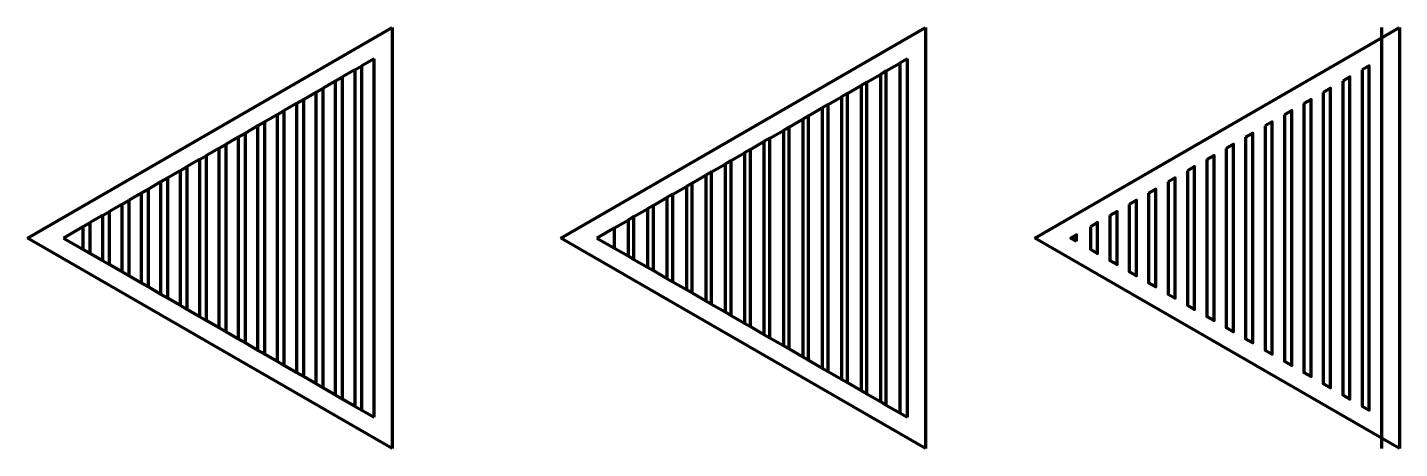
# Model space of a CAD drawing. Header units: millimetres. Extents: x -1430 to 457, y 2331 to 3242.
# Drawn here: x 77.4 to 457, y 2552.9 to 2669.5 of the extents above; entities that cross this region are included whole.
import ezdxf

# ---------------------------------------------------------------- set-up
doc = ezdxf.new("R2010")
doc.units = ezdxf.units.MM
doc.layers.add('Draft', color=172, linetype='Continuous', lineweight=140, true_color=0x0000bf)
doc.layers.add('laserCut_Line$CutThrough_Line', color=1, linetype='Continuous', lineweight=140, true_color=0xff0000)

msp = doc.modelspace()

# ---------------------------------------------------------------- linework, layer by layer
at = {"layer": 'Draft'}
for points in [[(167.93, 2657.69), (169.93, 2658.85)], [(315.02, 2657.4), (318.77, 2659.57)], [(162.56, 2654.59), (164.56, 2655.75)], [(309.65, 2654.3), (313.4, 2656.47)], [(157.19, 2651.49), (159.19, 2652.65)], [(298.91, 2648.1), (302.66, 2650.27)], [(304.28, 2651.2), (308.03, 2653.37)], [(146.45, 2645.29), (148.45, 2646.44)], [(151.82, 2648.39), (153.82, 2649.55)], [(293.54, 2645), (297.29, 2647.17)], [(141.08, 2642.19), (143.08, 2643.34)], [(288.17, 2641.9), (291.92, 2644.07)], [(135.71, 2639.09), (137.71, 2640.24)], [(282.8, 2638.8), (286.55, 2640.97)], [(130.34, 2635.99), (132.34, 2637.14)], [(277.43, 2635.7), (281.18, 2637.87)], [(124.97, 2632.89), (126.97, 2634.04)], [(266.69, 2629.5), (270.44, 2631.66)], [(272.06, 2632.6), (275.81, 2634.76)], [(114.23, 2626.69), (116.23, 2627.84)], [(119.6, 2629.79), (121.6, 2630.94)], [(261.32, 2626.4), (265.07, 2628.56)], [(108.86, 2623.59), (110.86, 2624.74)], [(108.86, 2623.59), (110.86, 2624.74)], [(255.95, 2623.3), (259.7, 2625.46)], [(103.49, 2620.49), (105.49, 2621.64)], [(250.58, 2620.2), (254.33, 2622.36)], [(98.12, 2617.39), (100.12, 2618.54)], [(239.84, 2614), (243.59, 2616.16)], [(245.21, 2617.1), (248.96, 2619.26)], [(92.75, 2614.29), (94.75, 2615.44)], [(239.84, 2608.37), (243.59, 2606.21)], [(92.75, 2608.08), (94.75, 2606.93)], [(98.12, 2604.98), (100.12, 2603.83)], [(245.21, 2605.27), (248.96, 2603.11)], [(103.49, 2601.88), (105.49, 2600.73)], [(250.58, 2602.17), (254.33, 2600.01)], [(108.86, 2598.78), (110.86, 2597.63)], [(108.86, 2598.78), (110.86, 2597.63)], [(255.95, 2599.07), (259.7, 2596.91)], [(114.23, 2595.68), (116.23, 2594.53)], [(261.32, 2595.97), (265.07, 2593.81)], [(119.6, 2592.58), (121.6, 2591.43)], [(124.97, 2589.48), (126.97, 2588.33)], [(266.69, 2592.87), (270.44, 2590.71)], [(272.06, 2589.77), (275.81, 2587.61)], [(130.34, 2586.38), (132.34, 2585.23)], [(277.43, 2586.67), (281.18, 2584.5)], [(135.71, 2583.28), (137.71, 2582.13)], [(282.8, 2583.57), (286.55, 2581.4)], [(141.08, 2580.18), (143.08, 2579.03)], [(288.17, 2580.47), (291.92, 2578.3)], [(146.45, 2577.08), (148.45, 2575.92)], [(293.54, 2577.37), (297.29, 2575.2)], [(298.91, 2574.27), (302.66, 2572.1)], [(151.82, 2573.98), (153.82, 2572.82)], [(157.19, 2570.88), (159.19, 2569.72)], [(304.28, 2571.17), (308.03, 2569)], [(162.56, 2567.78), (164.56, 2566.62)], [(309.65, 2568.07), (313.4, 2565.9)], [(167.93, 2564.68), (169.93, 2563.52)], [(315.02, 2564.97), (318.77, 2562.8)]]:
    msp.add_lwpolyline(points, dxfattribs=at)
at = {"layer": 'laserCut_Line$CutThrough_Line'}
for p, q in [((77.38, 2611.18), (178.3, 2669.45)), ((178.3, 2669.45), (178.3, 2552.92)), ((224.96, 2611.18), (325.89, 2669.45)), ((325.89, 2669.45), (325.89, 2552.92)), ((356.12, 2611.18), (457.04, 2669.45)), ((452.04, 2669.45), (452.04, 2552.92)), ((457.04, 2669.45), (457.04, 2552.92)), ((167.93, 2657.69), (167.93, 2564.68)), ((173.3, 2660.79), (169.93, 2658.85)), ((169.93, 2563.52), (169.93, 2658.85)), ((173.3, 2561.58), (173.3, 2660.79)), ((320.89, 2660.79), (318.77, 2659.57)), ((318.77, 2659.57), (318.77, 2562.8)), ((320.89, 2561.58), (320.89, 2660.79)), ((162.56, 2654.59), (162.56, 2567.78)), ((164.56, 2566.62), (164.56, 2655.75)), ((309.65, 2654.3), (308.03, 2653.37)), ((309.65, 2568.07), (309.65, 2654.3)), ((315.02, 2657.4), (313.4, 2656.47)), ((313.4, 2656.47), (313.4, 2565.9)), ((315.02, 2564.97), (315.02, 2657.4)), ((157.19, 2651.49), (157.19, 2570.88)), ((159.19, 2569.72), (159.19, 2652.65)), ((304.28, 2651.2), (302.66, 2650.27)), ((302.66, 2650.27), (302.66, 2572.1)), ((304.28, 2571.17), (304.28, 2651.2)), ((308.03, 2653.37), (308.03, 2569)), ((148.45, 2575.92), (148.45, 2646.44)), ((151.82, 2648.39), (151.82, 2573.98)), ((153.82, 2572.82), (153.82, 2649.55)), ((298.91, 2648.1), (297.29, 2647.17)), ((297.29, 2647.17), (297.29, 2575.2)), ((298.91, 2574.27), (298.91, 2648.1)), ((143.08, 2579.03), (143.08, 2643.34)), ((146.45, 2645.29), (146.45, 2577.08)), ((293.54, 2645), (291.92, 2644.07)), ((291.92, 2644.07), (291.92, 2578.3)), ((293.54, 2577.37), (293.54, 2645)), ((135.71, 2639.09, 1.88), (135.71, 2583.28, 1.88)), ((137.71, 2582.13, 1.88), (137.71, 2640.24, 1.88)), ((141.08, 2642.19), (141.08, 2580.18)), ((282.8, 2638.8), (281.18, 2637.87)), ((282.8, 2583.57), (282.8, 2638.8)), ((288.17, 2641.9), (286.55, 2640.97)), ((286.55, 2640.97), (286.55, 2581.4)), ((288.17, 2580.47), (288.17, 2641.9)), ((130.34, 2635.99), (130.34, 2586.38)), ((132.34, 2585.23), (132.34, 2637.14)), ((277.43, 2635.7), (275.81, 2634.76)), ((277.43, 2586.67), (277.43, 2635.7)), ((281.18, 2637.87), (281.18, 2584.5)), ((124.97, 2632.89), (124.97, 2589.48)), ((126.97, 2588.33), (126.97, 2634.04)), ((272.06, 2632.6), (270.44, 2631.66)), ((270.44, 2631.66), (270.44, 2590.71)), ((272.06, 2589.77), (272.06, 2632.6)), ((275.81, 2634.76), (275.81, 2587.61)), ((116.23, 2594.53), (116.23, 2627.84)), ((119.6, 2629.79), (119.6, 2592.58)), ((121.6, 2591.43), (121.6, 2630.94)), ((266.69, 2629.5), (265.07, 2628.56)), ((265.07, 2628.56), (265.07, 2593.81)), ((266.69, 2592.87), (266.69, 2629.5)), ((108.86, 2623.59), (108.86, 2598.78)), ((110.86, 2597.63), (110.86, 2624.74)), ((114.23, 2626.69), (114.23, 2595.68)), ((261.32, 2626.4), (259.7, 2625.46)), ((259.7, 2625.46), (259.7, 2596.91)), ((261.32, 2595.97), (261.32, 2626.4)), ((103.49, 2620.49), (103.49, 2601.88)), ((105.49, 2600.73), (105.49, 2621.64)), ((250.58, 2620.2), (248.96, 2619.26)), ((250.58, 2602.17), (250.58, 2620.2)), ((255.95, 2623.3), (254.33, 2622.36)), ((254.33, 2622.36), (254.33, 2600.01)), ((255.95, 2599.07), (255.95, 2623.3)), ((98.12, 2617.39), (98.12, 2604.98)), ((100.12, 2603.83), (100.12, 2618.54)), ((245.21, 2617.1), (243.59, 2616.16)), ((243.59, 2616.16), (243.59, 2606.21)), ((245.21, 2605.27), (245.21, 2617.1)), ((248.96, 2619.26), (248.96, 2603.11)), ((92.75, 2614.29), (87.38, 2611.18)), ((92.75, 2614.29), (92.75, 2608.08)), ((94.75, 2606.93), (94.75, 2615.44)), ((239.84, 2614), (234.96, 2611.18)), ((239.84, 2608.37), (239.84, 2614)), ((178.3, 2552.92), (77.38, 2611.18)), ((87.38, 2611.18), (92.75, 2608.08)), ((325.89, 2552.92), (224.96, 2611.18)), ((234.96, 2611.18), (239.84, 2608.37)), ((457.04, 2552.92), (356.12, 2611.18)), ((243.59, 2606.21), (245.21, 2605.27)), ((248.96, 2603.11), (250.58, 2602.17)), ((254.33, 2600.01), (255.95, 2599.07)), ((259.7, 2596.91), (261.32, 2595.97)), ((265.07, 2593.81), (266.69, 2592.87)), ((270.44, 2590.71), (272.06, 2589.77)), ((275.81, 2587.61), (277.43, 2586.67)), ((281.18, 2584.5), (282.8, 2583.57)), ((286.55, 2581.4), (288.17, 2580.47)), ((291.92, 2578.3), (293.54, 2577.37)), ((297.29, 2575.2), (298.91, 2574.27)), ((302.66, 2572.1), (304.28, 2571.17)), ((308.03, 2569), (309.65, 2568.07)), ((169.93, 2563.52), (173.3, 2561.58)), ((313.4, 2565.9), (315.02, 2564.97)), ((318.77, 2562.8), (320.89, 2561.58))]:
    msp.add_line(p, q, dxfattribs=at)
for points in [[(167.93, 2657.69), (164.56, 2655.75)], [(162.56, 2654.59), (159.19, 2652.65)], [(157.19, 2651.49), (153.82, 2649.55)], [(151.82, 2648.39), (148.45, 2646.44)], [(146.45, 2645.29), (143.08, 2643.34)], [(135.71, 2639.09), (132.34, 2637.14)], [(141.08, 2642.19), (137.71, 2640.24)], [(130.34, 2635.99), (126.97, 2634.04)], [(124.97, 2632.89), (121.6, 2630.94)], [(119.6, 2629.79), (116.23, 2627.84)], [(108.86, 2623.59), (105.49, 2621.64)], [(114.23, 2626.69), (110.86, 2624.74)], [(103.49, 2620.49), (100.12, 2618.54)], [(98.12, 2617.39), (94.75, 2615.44)], [(94.75, 2606.93), (98.12, 2604.98)], [(98.12, 2604.98), (94.75, 2606.93)], [(100.12, 2603.83), (103.49, 2601.88)], [(103.49, 2601.88), (100.12, 2603.83)], [(105.49, 2600.73), (108.86, 2598.78)], [(108.86, 2598.78), (105.49, 2600.73)], [(110.86, 2597.63), (114.23, 2595.68)], [(114.23, 2595.68), (110.86, 2597.63)], [(116.23, 2594.53), (119.6, 2592.58)], [(119.6, 2592.58), (116.23, 2594.53)], [(121.6, 2591.43), (124.97, 2589.48)], [(124.97, 2589.48), (121.6, 2591.43)], [(126.97, 2588.33), (130.34, 2586.38)], [(130.34, 2586.38), (126.97, 2588.33)], [(132.34, 2585.23), (135.71, 2583.28)], [(135.71, 2583.28), (132.34, 2585.23)], [(137.71, 2582.13), (141.08, 2580.18)], [(141.08, 2580.18), (137.71, 2582.13)], [(143.08, 2579.03), (146.45, 2577.08)], [(146.45, 2577.08), (143.08, 2579.03)], [(148.45, 2575.92), (151.82, 2573.98)], [(151.82, 2573.98), (148.45, 2575.92)], [(153.82, 2572.82), (157.19, 2570.88)], [(157.19, 2570.88), (153.82, 2572.82)], [(159.19, 2569.72), (162.56, 2567.78)], [(162.56, 2567.78), (159.19, 2569.72)], [(164.56, 2566.62), (167.93, 2564.68)], [(167.93, 2564.68), (164.56, 2566.62)]]:
    msp.add_lwpolyline(points, dxfattribs=at)
for points in [[(446.67, 2657.69), (446.67, 2564.68), (448.67, 2563.52), (448.67, 2658.85)], [(441.3, 2654.59), (441.3, 2567.78), (443.3, 2566.62), (443.3, 2655.75)], [(435.93, 2651.49), (435.93, 2570.88), (437.93, 2569.72), (437.93, 2652.65)], [(425.19, 2645.29), (425.19, 2577.08), (427.19, 2575.92), (427.19, 2646.44)], [(430.56, 2648.39), (430.56, 2573.98), (432.56, 2572.82), (432.56, 2649.55)], [(419.82, 2642.19), (419.82, 2580.18), (421.82, 2579.03), (421.82, 2643.34)], [(414.45, 2639.09), (414.45, 2583.28), (416.45, 2582.13), (416.45, 2640.24)], [(409.08, 2635.99), (409.08, 2586.38), (411.08, 2585.23), (411.08, 2637.14)], [(403.71, 2632.89), (403.71, 2589.48), (405.71, 2588.33), (405.71, 2634.04)], [(392.97, 2626.69), (392.97, 2595.68), (394.97, 2594.53), (394.97, 2627.84)], [(398.34, 2629.79), (398.34, 2592.58), (400.34, 2591.43), (400.34, 2630.94)], [(387.6, 2623.59), (387.6, 2598.78), (389.6, 2597.63), (389.6, 2624.74)], [(382.23, 2620.49), (382.23, 2601.88), (384.23, 2600.73), (384.23, 2621.64)], [(376.86, 2617.39), (376.86, 2604.98), (378.86, 2603.83), (378.86, 2618.54)], [(367.62, 2610.32), (367.62, 2612.05), (366.12, 2611.18)], [(371.49, 2614.29), (371.49, 2608.08), (373.49, 2606.93), (373.49, 2615.44)]]:
    msp.add_lwpolyline(points, close=True, dxfattribs=at)

doc.saveas('drawing.dxf')
